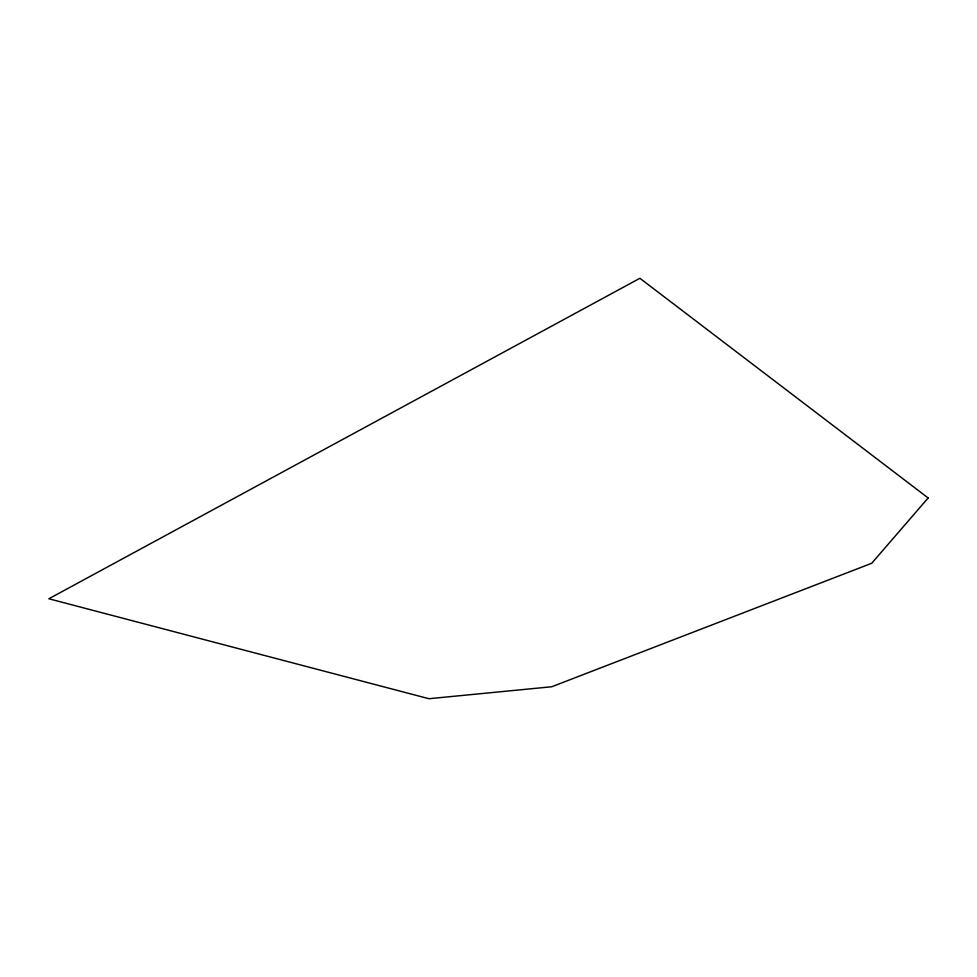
<?xml version="1.0" encoding="UTF-8"?>
<svg xmlns="http://www.w3.org/2000/svg" width="977" height="977" viewBox="0 0 977 977"><rect width="100%" height="100%" fill="white"/><g stroke="black" fill="none" stroke-linecap="round" stroke-linejoin="round"><path stroke-width="1.47" d="M928.15 497.965L871.716 563.277L551.749 686.758L428.952 698.714L48.85 598.767L639.898 278.286L928.15 497.965"/></g></svg>
